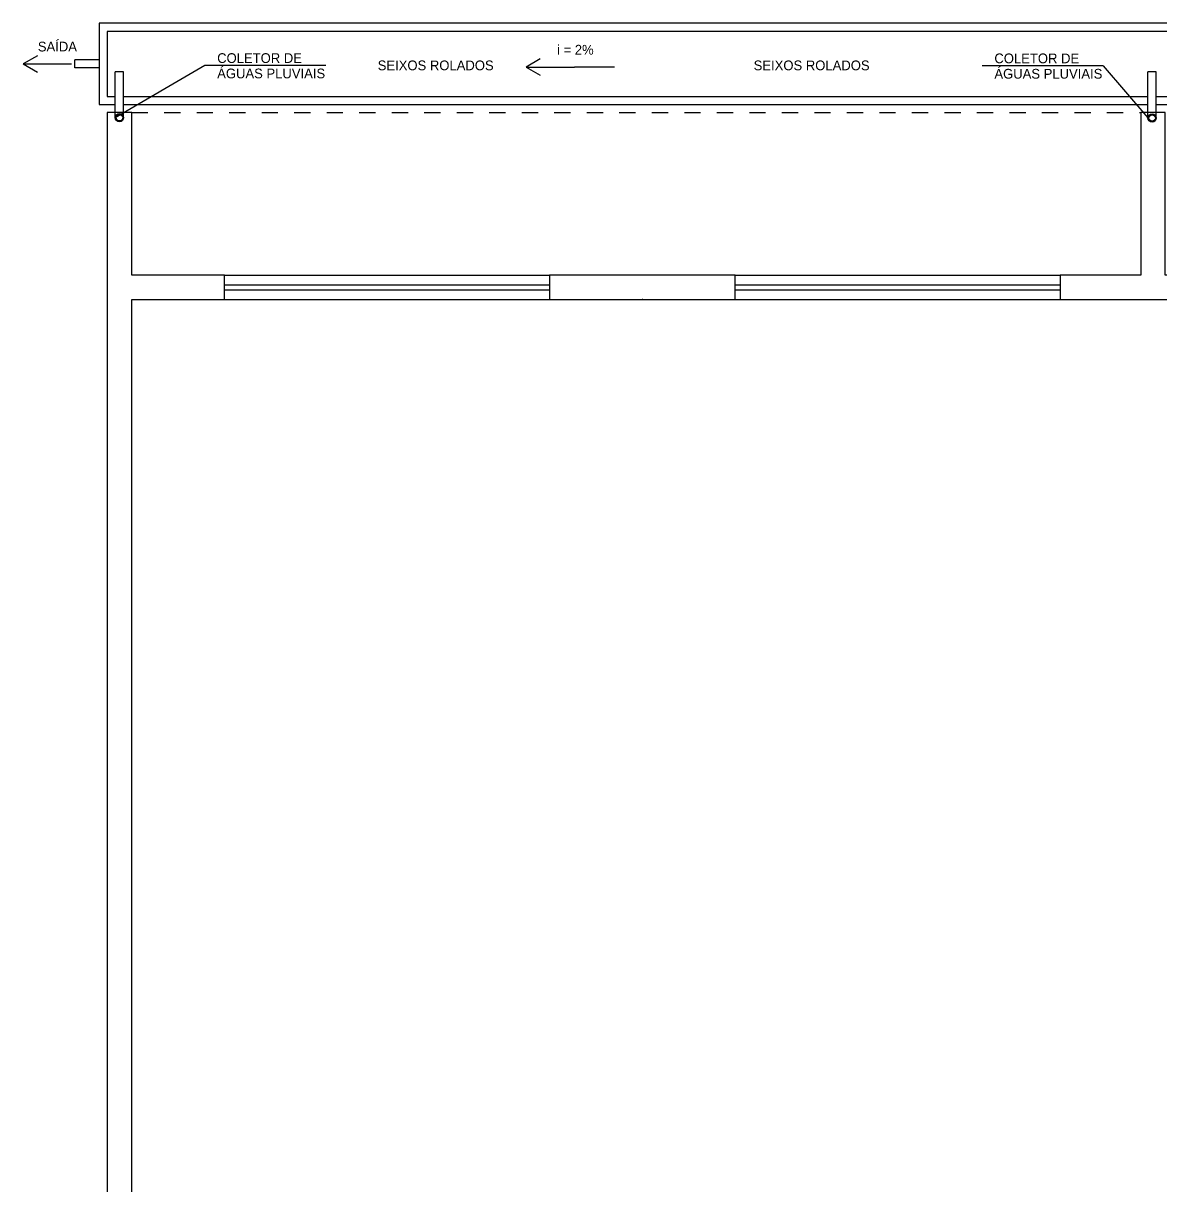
# Model space of a CAD drawing. Header units: millimetres. Extents: x 860.9 to 916.6, y 418 to 464.8.
# Drawn here: x 860.86 to 867.86, y 432.01 to 439.16 of the extents above; entities that cross this region are included whole.
import ezdxf

# ---------------------------------------------------------------- set-up
doc = ezdxf.new("R2010")
doc.units = ezdxf.units.MM
doc.linetypes.add('ACAD_ISO03W100', pattern=[30, 12, -18])
for name, color, linetype in [('can01', 1, 'Continuous'), ('can02', 2, 'Continuous'), ('COTAS-TEXTOS', 1, 'Continuous'), ('pena 01', 1, 'Continuous'), ('pena01', 1, 'Continuous'), ('pena02', 2, 'Continuous'), ('pena03', 3, 'Continuous'), ('TIGRECAD', 1, 'Continuous')]:
    doc.layers.add(name, color=color, linetype=linetype)
doc.styles.get("Standard").update_dxf_attribs({"font": 'ERASLGHT.TTF'})

msp = doc.modelspace()

# ---------------------------------------------------------------- hatches: boundary and pattern name
at = {"layer": 'pena01'}
h = msp.add_hatch(color=256, dxfattribs=at)
h.paths.add_polyline_path([(861.4822, 438.5784, 1), (861.4306, 438.5784, 1)])
h.paths.add_polyline_path([(861.4369, 438.5783, -1), (861.4769, 438.5783, -1)], flags=16)
h = msp.add_hatch(color=256, dxfattribs=at)
h.paths.add_polyline_path([(867.8353, 438.5766, 1), (867.7837, 438.5766, 1)])
h.paths.add_polyline_path([(867.79, 438.5765, -1), (867.83, 438.5765, -1)], flags=16)

# ---------------------------------------------------------------- linework, layer by layer
at = {"layer": 'can01'}
msp.add_line((864.503, 438.8897), (864.2562, 438.8897), dxfattribs=at)
for centre, radius in [((861.4564, 438.5784), 0.0258), ((861.4569, 438.5783), 0.02), ((867.8095, 438.5766), 0.0258), ((867.81, 438.5765), 0.02)]:
    msp.add_circle(centre, radius, dxfattribs=at)
at = {"layer": 'can02', "color": 0}
for points in [[(862.5318, 431.4596), (862.5318, 431.6096), (861.5318, 431.6096), (861.5318, 437.4596), (862.1026, 437.4596), (862.1026, 437.6096), (861.5318, 437.6096), (861.5318, 438.6096), (861.3818, 438.6096), (861.3818, 431.4596)], [(868.386, 437.4596), (868.386, 437.6096), (867.8901, 437.6096), (867.8901, 438.6096), (867.7401, 438.6096), (867.7401, 437.6096), (867.2443, 437.6096), (867.2443, 437.4596)], [(865.2443, 437.4596), (865.2443, 437.6096), (864.1026, 437.6096), (864.1026, 437.4596)]]:
    msp.add_lwpolyline(points, close=True, dxfattribs=at)
at = {"layer": 'pena 01', "color": 0, "linetype": 'ACAD_ISO03W100', "ltscale": 0.005}
msp.add_line((861.5318, 438.6096), (867.7401, 438.6096), dxfattribs=at)
at = {"layer": 'pena01'}
for p, q in [((880.1318, 439.1596), (861.3318, 439.1596)), ((861.3318, 439.1596), (861.3318, 438.6596)), ((880.1318, 439.1096), (861.3818, 439.1096)), ((861.3818, 439.1096), (861.3818, 438.7096)), ((861.9821, 438.8997), (861.4306, 438.5784)), ((867.5077, 438.8978), (867.7837, 438.5766)), ((861.3818, 438.7096), (861.4306, 438.7096)), ((861.4822, 438.7096), (867.7837, 438.7096)), ((867.8353, 438.7096), (874.0724, 438.7096)), ((861.3318, 438.6596), (861.4306, 438.6596)), ((861.4822, 438.6596), (867.7837, 438.6596)), ((867.8353, 438.6596), (874.0724, 438.6596))]:
    msp.add_line(p, q, dxfattribs=at)
at = {"layer": 'pena01', "color": 0}
for p, q in [((862.1026, 437.6096), (864.1026, 437.6096)), ((865.2443, 437.6096), (867.2443, 437.6096)), ((862.1026, 437.4596), (864.1026, 437.4596)), ((865.2443, 437.4596), (867.2443, 437.4596))]:
    msp.add_line(p, q, dxfattribs=at)
at = {"layer": 'pena02'}
for p, q in [((861.3318, 438.9346), (861.1818, 438.9346)), ((861.1818, 438.8846), (861.1818, 438.9346)), ((861.3318, 438.8846), (861.1818, 438.8846)), ((861.4822, 438.8615), (861.4306, 438.8615)), ((861.4306, 438.5784), (861.4306, 438.8615)), ((861.4822, 438.5783), (861.4822, 438.8615)), ((867.8353, 438.8597), (867.7837, 438.8597)), ((867.7837, 438.5766), (867.7837, 438.8597)), ((867.8353, 438.5765), (867.8353, 438.8597))]:
    msp.add_line(p, q, dxfattribs=at)
at = {"layer": 'pena02', "color": 0}
for p, q in [((862.1026, 437.5496), (864.1026, 437.5496)), ((865.2443, 437.5496), (867.2443, 437.5496)), ((862.1026, 437.5196), (864.1026, 437.5196)), ((865.2443, 437.5196), (867.2443, 437.5196))]:
    msp.add_line(p, q, dxfattribs=at)
at = {"layer": 'pena03', "color": 0}
msp.add_point((864.6735, 437.4596), dxfattribs=at)
at = {"layer": 'TIGRECAD'}
for p, q in [((860.9513, 438.9592), (860.8647, 438.9092)), ((860.8647, 438.9092), (861.1617, 438.9092)), ((860.8647, 438.9092), (860.9513, 438.8592)), ((862.726, 438.8997), (861.9821, 438.8997)), ((864.0457, 438.9397), (863.9591, 438.8897)), ((863.9591, 438.8897), (864.2562, 438.8897)), ((863.9591, 438.8897), (864.0457, 438.8397)), ((867.5077, 438.8978), (866.7637, 438.8978))]:
    msp.add_line(p, q, dxfattribs=at)

# ---------------------------------------------------------------- texts
at = {"layer": 'COTAS-TEXTOS', "color": 1}
for s, p in [('SAÍDA', (860.9544, 438.9861)), ('COLETOR DE', (862.0577, 438.9152)), ('i = 2%', (864.1487, 438.9665)), ('COLETOR DE', (866.8393, 438.9134)), ('SEIXOS ROLADOS', (863.0453, 438.8703)), ('SEIXOS ROLADOS', (865.3582, 438.8703)), ('ÁGUAS PLUVIAIS', (862.0577, 438.8205)), ('ÁGUAS PLUVIAIS', (866.8393, 438.8187))]:
    msp.add_text(s, height=0.06, dxfattribs=at).set_placement(p)

doc.saveas('drawing.dxf')
